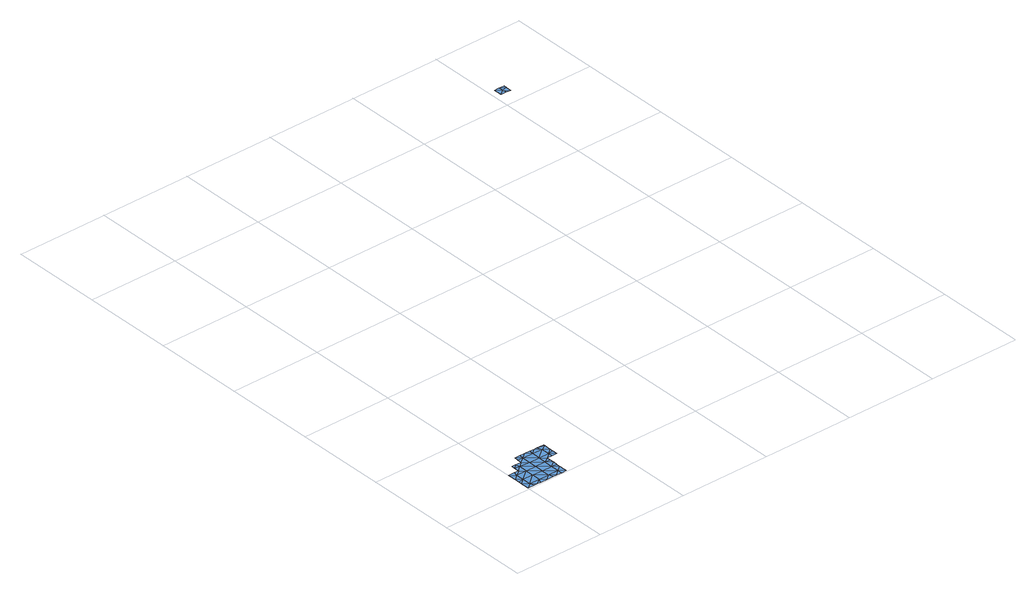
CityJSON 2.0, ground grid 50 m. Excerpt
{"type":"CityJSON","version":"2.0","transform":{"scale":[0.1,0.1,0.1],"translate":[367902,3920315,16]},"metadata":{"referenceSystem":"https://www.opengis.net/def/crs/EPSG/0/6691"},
"CityObjects":{
"waterbody1":{"type":"WaterBody","attributes":{"name":"9","class":"1140","function":"1","WaterBodyRiverFloodingRiskAttribute.description":"5","WaterBodyRiverFloodingRiskAttribute.rankOrg":"1","WaterBodyRiverFloodingRiskAttribute.adminType":"2","WaterBodyRiverFloodingRiskAttribute.scale":"L1"},"geometry":[{"type":"MultiSurface","lod":"1","boundaries":[[[0,1,2]],[[3,1,0]],[[3,4,1]],[[5,6,7]],[[8,7,9]],[[10,11,12]],[[13,10,12]],[[14,8,9]],[[15,2,16]],[[17,18,19]],[[14,9,19]],[[19,9,20]],[[21,16,20]],[[22,23,24]],[[25,23,22]],[[25,26,23]],[[23,26,27]],[[28,13,29]],[[29,30,28]],[[31,28,30]],[[32,2,15]],[[33,28,31]],[[28,33,34]],[[35,34,33]],[[35,33,36]],[[1,4,37]],[[38,39,40]],[[39,38,41]],[[13,39,41]],[[39,13,34]],[[39,34,42]],[[42,34,26]],[[43,42,26]],[[44,45,24]],[[46,33,31]],[[47,33,46]],[[47,48,33]],[[10,13,41]],[[44,49,45]],[[50,49,44]],[[51,19,18]],[[14,19,51]],[[19,37,17]],[[52,53,32]],[[36,33,48]],[[13,12,29]],[[37,19,20]],[[37,20,16]],[[34,13,28]],[[26,34,35]],[[43,26,25]],[[54,39,42]],[[54,40,39]],[[44,24,23]],[[6,50,44]],[[1,37,16]],[[2,1,16]],[[37,55,17]],[[4,55,37]],[[52,32,15]],[[36,52,15]],[[36,15,35]],[[26,35,27]],[[15,27,35]],[[16,27,15]],[[21,27,16]],[[27,21,23]],[[23,21,44]],[[44,21,6]],[[6,21,20]],[[9,6,20]],[[6,9,7]],[[6,5,50]]]}]},
"waterbody2":{"type":"WaterBody","attributes":{"name":"9","class":"1140","function":"1","WaterBodyRiverFloodingRiskAttribute.description":"5","WaterBodyRiverFloodingRiskAttribute.rankOrg":"2","WaterBodyRiverFloodingRiskAttribute.adminType":"2","WaterBodyRiverFloodingRiskAttribute.scale":"L1"},"geometry":[{"type":"MultiSurface","lod":"1","boundaries":[[[56,57,58]],[[58,59,60]],[[61,59,62]],[[60,59,61]],[[63,62,59]],[[57,63,59]],[[58,57,59]]]}]}
},
"vertices":[
[39,148,3],[32,125,3],[61,148,3],[4,149,3],[3,103,3],[150,8,3],[144,31,3],[115,9,3],[75,9,3],[87,32,3],[289,230,3],[289,237,3],[249,238,3],[260,215,3],[59,10,3],[89,171,3],[89,125,3],[2,57,3],[2,10,3],[30,33,3],[88,78,3],[145,78,3],[230,76,3],[201,77,3],[229,53,3],[230,99,3],[202,123,3],[145,124,3],[203,215,3],[232,238,3],[209,238,3],[175,239,3],[61,174,3],[147,216,3],[203,169,3],[146,170,3],[118,194,3],[31,79,3],[288,171,3],[260,168,3],[288,145,3],[288,191,3],[231,146,3],[230,123,3],[201,31,3],[229,7,3],[150,239,3],[119,240,3],[118,219,3],[202,7,3],[172,8,3],[41,10,3],[80,194,3],[61,194,3],[259,145,3],[3,75,3],
[2083,2615,16],[2055,2615,16],[2083,2600,16],[2055,2592,16],[2083,2568,16],[2058,2569,16],[2026,2569,16],[2027,2615,16]
]}
